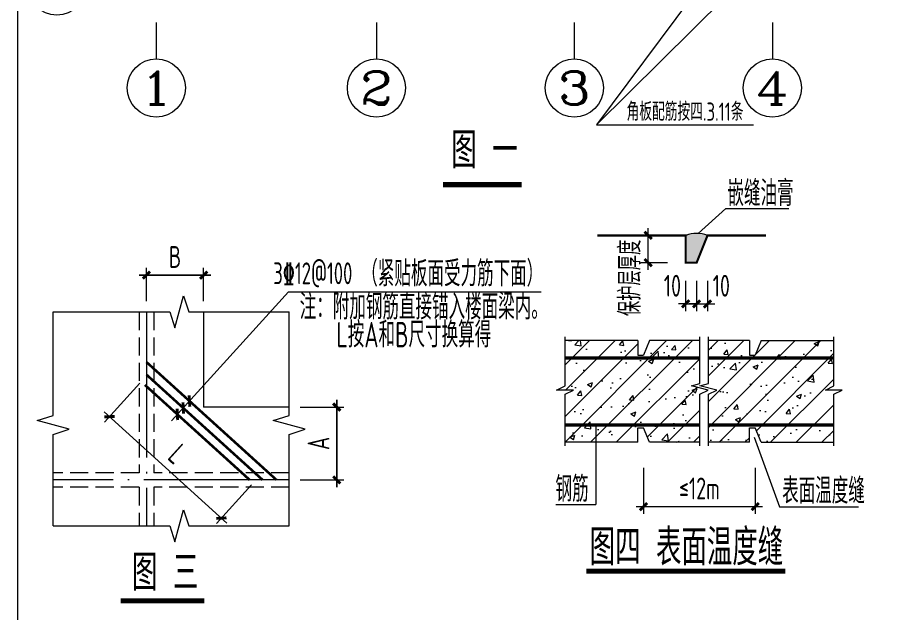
# Model space of a CAD drawing. Extents: x -129922 to 1190196, y -520662 to 139923.
# Drawn here: x -57602 to -45426, y -220318 to -212128 of the extents above; entities that cross this region are included whole.
import ezdxf
from ezdxf.enums import TextEntityAlignment as Align

# ---------------------------------------------------------------- set-up
doc = ezdxf.new("R2010")
doc.units = 0
doc.header["$LTSCALE"] = 1000
doc.header["$MEASUREMENT"] = 0
for name, pattern in [('DASH', [0.35, 0.25, -0.1]), ('DOTE', [2.42, 2, -0.2, 0.02, -0.2]), ('HIDDEN', [0.375, 0.25, -0.125])]:
    doc.linetypes.add(name, pattern=pattern)
doc.layers.add('$AUDIT_BAD_LAYER3', color=7, linetype='Continuous')
for name, color, linetype, lineweight in [('S-基础-DIM', 3, 'Continuous', 20), ('S-墙柱-REIN', 1, 'Continuous', 20), ('S-大样-HATCH', 251, 'Continuous', 9), ('S-大样-实线', 2, 'Continuous', 20), ('S-板-BEAM', 4, 'DASH', 20), ('S-板-板面填充', 251, 'Continuous', 20), ('S-板-楼板负筋', 1, 'Continuous', 20), ('S-板-楼板负筋文字', 7, 'Continuous', 20), ('S-轴网-标注', 3, 'Continuous', 20), ('S-轴网-轴线', 1, 'DOTE', 9), ('S-通用-TAB', 7, 'Continuous', 20), ('S-通用-TEXT', 7, 'Continuous', 20), ('S-通用-THIN', 7, 'Continuous', 20)]:
    doc.layers.add(name, color=color, linetype=linetype, lineweight=lineweight)
doc.styles.add('_TCH_AXIS', font='COMPLEX.shx', dxfattribs={"bigfont": 'hztxt.shx'})
doc.styles.add('TSSD_Dimension', font='tssdeng.shx', dxfattribs={"width": 0.7, "bigfont": 'HZTXT.SHX'})
doc.styles.add('TSSD_Rein', font='tssdeng.shx', dxfattribs={"width": 0.7, "bigfont": 'hztxt.shx'})
doc.styles.add('TSSD_Rein_300(数字)', font='Tssdeng.shx', dxfattribs={"width": 0.65, "height": 300, "bigfont": 'hztxt.shx'})
doc.styles.add('TSSD_Rein_350（文字）', font='Tssdeng.shx', dxfattribs={"width": 0.65, "height": 350, "bigfont": 'hztxt.shx'})
doc.dimstyles.new('TSSD_100_100', dxfattribs={"dimtxt": 250, "dimasz": 100, "dimexe": 100, "dimexo": 200, "dimgap": 100, "dimtad": 1, "dimdec": 0, "dimzin": 0, "dimdsep": 46, "dimtxsty": 'TSSD_Dimension', "dimblk": 'ARCHTICK', "dimcen": 0, "dimdle": 100, "dimclrt": 7, "dimadec": 0, "dimazin": 0, "dimtfac": 1, "dimtdec": 0, "dimtix": 1, "dimtmove": 2, "dimatfit": 0, "dimfxl": 0, "dimtolj": 1, "dimtzin": 0, "dimarcsym": 0})
doc.dimstyles.new('TSSD_100_100$0', dxfattribs={"dimtxt": 250, "dimasz": 100, "dimexe": 100, "dimexo": 250, "dimgap": 100, "dimtad": 1, "dimdec": 0, "dimzin": 0, "dimdsep": 46, "dimtxsty": 'TSSD_Dimension', "dimblk": 'ARCHTICK', "dimcen": 0, "dimdle": 100, "dimclrd": 3, "dimclre": 3, "dimclrt": 7, "dimadec": 0, "dimazin": 0, "dimtfac": 1, "dimtdec": 0, "dimtix": 1, "dimtmove": 2, "dimatfit": 0, "dimldrblk": 'ARCHTICK', "dimfxl": 0, "dimtolj": 1, "dimtzin": 0, "dimarcsym": 0})
doc.dimstyles.new('TSSD_20_100', dxfattribs={"dimtxt": 250, "dimasz": 100, "dimexe": 100, "dimexo": 250, "dimgap": 100, "dimtad": 1, "dimdec": 0, "dimlfac": 0.2, "dimzin": 0, "dimdsep": 46, "dimtxsty": 'TSSD_Dimension', "dimblk": 'ARCHTICK', "dimcen": 0, "dimdle": 100, "dimclrt": 7, "dimadec": 0, "dimazin": 0, "dimtfac": 1, "dimtdec": 0, "dimtix": 1, "dimtmove": 2, "dimatfit": 3, "dimfxl": 0, "dimtolj": 1, "dimtzin": 0, "dimarcsym": 0})
pattern_1 = [(45, (-666172.6, -162662.3), (-176.776695, 176.776695), []), (50, (-666172.6, -162662.3), (717.2602, -62.75213), [75, -825]), (355, (-666172.6, -162662.3), (-138.75133, 752.19213), [60, -660]), (100.4514, (-666112.84, -162667.5), (578.5094, 689.43954), [63.7402, -701.1421]), (46.1842, (-666172.6, -162462.3), (1067.24105, -165.519), [112.5, -1237.5]), (96.6356, (-666083.7, -162476.1), (934.6627, 974.1179), [95.6103, -1051.713]), (351.1842, (-666172.6, -162462.3), (934.662, 974.1186), [90, -990]), (21, (-666072.6, -162512.3), (596.90705, -402.6189), [75, -825]), (326, (-666072.6, -162512.3), (243.3153, 725.15005), [60, -660]), (71.4514, (-666022.86, -162545.84), (840.2226, 322.5305), [63.7402, -701.1421]), (37.5, (-666172.6, -162662.3), (12.159855, 332.89385), [0, -652, 0, -670, 0, -662.5]), (7.5, (-666172.6, -162662.3), (263.06954, 394.41171), [0, -382, 0, -637, 0, -252.5]), (327.5, (-666395.6, -162662.3), (533.82244, -22.55487), [0, -250, 0, -780, 0, -1035]), (317.5, (-666495.6, -162662.3), (583.18617, 100.10498), [0, -325, 0, -518, 0, -735])]

# ---------------------------------------------------------------- blocks, each defined once
blk = doc.blocks.new('_ArchTick')
at = {"color": 0, "linetype": 'ByBlock', "const_width": 0.4}
blk.add_lwpolyline([(-0.5, -0.5), (0.5, 0.5)], dxfattribs=at)
blk = doc.blocks.new('*D1080')
at = {"layer": '$AUDIT_BAD_LAYER3', "color": 0, "lineweight": -2, "transparency": 16777216}
for p, q in [((126583, 47829, 0), (126583, 47449, 0)), ((127362, 47829, 0), (127362, 47449, 0)), ((126483, 47549, 0), (127462, 47549, 0))]:
    blk.add_line(p, q, dxfattribs=at)
at = {"layer": 'Defpoints', "color": 0, "transparency": 16777216}
for p in [(126583, 48079, 0), (127362, 48079, 0), (127362, 47549, 0)]:
    blk.add_point(p, dxfattribs=at)
at = {"layer": '$AUDIT_BAD_LAYER3', "color": 0, "lineweight": -2, "transparency": 16777216, "xscale": 100, "yscale": 100, "zscale": 100, "rotation": 180}
blk.add_blockref('_ArchTick', (126583, 47549, 0), dxfattribs=at)
at = {"layer": '$AUDIT_BAD_LAYER3', "color": 0, "lineweight": -2, "transparency": 16777216, "xscale": 100, "yscale": 100, "zscale": 100}
blk.add_blockref('_ArchTick', (127362, 47549, 0), dxfattribs=at)
at = {"layer": '$AUDIT_BAD_LAYER3', "color": 7, "transparency": 16777216, "insert": (126972, 47774, 0), "char_height": 250, "attachment_point": 5, "style": 'TSSD_Dimension'}
blk.add_mtext('\\A1;图示', dxfattribs=at)
blk = doc.blocks.new('*D1081')
at = {"layer": '$AUDIT_BAD_LAYER3', "color": 0, "lineweight": -2, "transparency": 16777216}
for p, q in [((127362, 47829, 0), (127362, 47449, 0)), ((128168, 47829, 0), (128168, 47449, 0)), ((127262, 47549, 0), (128268, 47549, 0))]:
    blk.add_line(p, q, dxfattribs=at)
at = {"layer": 'Defpoints', "color": 0, "transparency": 16777216}
for p in [(127362, 48079, 0), (128168, 48079, 0), (128168, 47549, 0)]:
    blk.add_point(p, dxfattribs=at)
at = {"layer": '$AUDIT_BAD_LAYER3', "color": 0, "lineweight": -2, "transparency": 16777216, "xscale": 100, "yscale": 100, "zscale": 100, "rotation": 180}
blk.add_blockref('_ArchTick', (127362, 47549, 0), dxfattribs=at)
at = {"layer": '$AUDIT_BAD_LAYER3', "color": 0, "lineweight": -2, "transparency": 16777216, "xscale": 100, "yscale": 100, "zscale": 100}
blk.add_blockref('_ArchTick', (128168, 47549, 0), dxfattribs=at)
at = {"layer": '$AUDIT_BAD_LAYER3', "color": 7, "transparency": 16777216, "insert": (127765, 47774, 0), "char_height": 250, "attachment_point": 5, "style": 'TSSD_Dimension'}
blk.add_mtext('\\A1;图示', dxfattribs=at)
blk = doc.blocks.new('*D1082')
at = {"layer": '$AUDIT_BAD_LAYER3', "color": 0, "lineweight": -2, "transparency": 16777216}
for p, q in [((129205, 50634, 0), (129205, 50320, 0)), ((130174, 50634, 0), (130174, 50320, 0)), ((129105, 50420, 0), (130274, 50420, 0))]:
    blk.add_line(p, q, dxfattribs=at)
at = {"layer": 'Defpoints', "color": 0, "transparency": 16777216}
for p in [(129205, 50884, 0), (130174, 50884, 0), (130174, 50420, 0)]:
    blk.add_point(p, dxfattribs=at)
at = {"layer": '$AUDIT_BAD_LAYER3', "color": 0, "lineweight": -2, "transparency": 16777216, "xscale": 100, "yscale": 100, "zscale": 100, "rotation": 180}
blk.add_blockref('_ArchTick', (129205, 50420, 0), dxfattribs=at)
at = {"layer": '$AUDIT_BAD_LAYER3', "color": 0, "lineweight": -2, "transparency": 16777216, "xscale": 100, "yscale": 100, "zscale": 100}
blk.add_blockref('_ArchTick', (130174, 50420, 0), dxfattribs=at)
at = {"layer": '$AUDIT_BAD_LAYER3', "color": 7, "transparency": 16777216, "insert": (129689, 50645, 0), "char_height": 250, "attachment_point": 5, "style": 'TSSD_Dimension'}
blk.add_mtext('\\A1;图示', dxfattribs=at)
blk = doc.blocks.new('*D973')
at = {"layer": '$AUDIT_BAD_LAYER3', "color": 0, "lineweight": -2, "transparency": 16777216}
for p, q in [((122011, 39023), (122011, 38388)), ((123547, 39023), (123547, 38388)), ((121911, 38488), (123647, 38488))]:
    blk.add_line(p, q, dxfattribs=at)
at = {"layer": 'Defpoints', "color": 0, "transparency": 16777216}
for p in [(122011, 39273), (123547, 39273), (123547, 38488)]:
    blk.add_point(p, dxfattribs=at)
at = {"layer": '$AUDIT_BAD_LAYER3', "color": 0, "lineweight": -2, "transparency": 16777216, "xscale": 100, "yscale": 100, "zscale": 100, "rotation": 180}
blk.add_blockref('_ArchTick', (122011, 38488), dxfattribs=at)
at = {"layer": '$AUDIT_BAD_LAYER3', "color": 0, "lineweight": -2, "transparency": 16777216, "xscale": 100, "yscale": 100, "zscale": 100}
blk.add_blockref('_ArchTick', (123547, 38488), dxfattribs=at)
at = {"layer": '$AUDIT_BAD_LAYER3', "color": 7, "transparency": 16777216, "insert": (122779, 38738), "char_height": 300, "attachment_point": 5, "style": 'TSSD_Dimension'}
blk.add_mtext('\\A1;≤12m', dxfattribs=at)
blk = doc.blocks.new('*D974')
at = {"layer": '$AUDIT_BAD_LAYER3', "color": 0, "lineweight": -2, "transparency": 16777216}
for p, q in [((122590, 41593), (122590, 41176)), ((122740, 41593), (122740, 41176)), ((122590, 41276), (122490, 41276)), ((122590, 41276), (122740, 41276)), ((122740, 41276), (122840, 41276))]:
    blk.add_line(p, q, dxfattribs=at)
at = {"layer": 'Defpoints', "color": 0, "transparency": 16777216}
for p in [(122590, 41843), (122740, 41843), (122740, 41276)]:
    blk.add_point(p, dxfattribs=at)
at = {"layer": '$AUDIT_BAD_LAYER3', "color": 0, "lineweight": -2, "transparency": 16777216, "xscale": 100, "yscale": 100, "zscale": 100}
blk.add_blockref('_ArchTick', (122590, 41276), dxfattribs=at)
at = {"layer": '$AUDIT_BAD_LAYER3', "color": 0, "lineweight": -2, "transparency": 16777216, "xscale": 100, "yscale": 100, "zscale": 100, "rotation": 180}
blk.add_blockref('_ArchTick', (122740, 41276), dxfattribs=at)
at = {"layer": '$AUDIT_BAD_LAYER3', "color": 7, "transparency": 16777216, "insert": (122408, 41526), "char_height": 300, "attachment_point": 5, "style": 'TSSD_Dimension'}
blk.add_mtext('\\A1;10', dxfattribs=at)
blk = doc.blocks.new('*D975')
at = {"layer": '$AUDIT_BAD_LAYER3', "color": 0, "lineweight": -2, "transparency": 16777216}
for p, q in [((122740, 41593), (122740, 41176)), ((122890, 41593), (122890, 41176)), ((122740, 41276), (122640, 41276)), ((122740, 41276), (122890, 41276)), ((122890, 41276), (122990, 41276))]:
    blk.add_line(p, q, dxfattribs=at)
at = {"layer": 'Defpoints', "color": 0, "transparency": 16777216}
for p in [(122740, 41843), (122890, 41843), (122890, 41276)]:
    blk.add_point(p, dxfattribs=at)
at = {"layer": '$AUDIT_BAD_LAYER3', "color": 0, "lineweight": -2, "transparency": 16777216, "xscale": 100, "yscale": 100, "zscale": 100}
blk.add_blockref('_ArchTick', (122740, 41276), dxfattribs=at)
at = {"layer": '$AUDIT_BAD_LAYER3', "color": 0, "lineweight": -2, "transparency": 16777216, "xscale": 100, "yscale": 100, "zscale": 100, "rotation": 180}
blk.add_blockref('_ArchTick', (122890, 41276), dxfattribs=at)
at = {"layer": '$AUDIT_BAD_LAYER3', "color": 7, "transparency": 16777216, "insert": (123080, 41526), "char_height": 300, "attachment_point": 5, "style": 'TSSD_Dimension'}
blk.add_mtext('\\A1;10', dxfattribs=at)
blk = doc.blocks.new('*D976')
at = {"layer": '$AUDIT_BAD_LAYER3', "color": 0, "lineweight": -2, "transparency": 16777216}
for p, q in [((122074, 41743), (122074, 42318)), ((122340, 42218), (121974, 42218)), ((122340, 41843), (121974, 41843))]:
    blk.add_line(p, q, dxfattribs=at)
at = {"layer": 'Defpoints', "color": 0, "transparency": 16777216}
for p in [(122074, 42218), (122590, 42218), (122590, 41843)]:
    blk.add_point(p, dxfattribs=at)
at = {"layer": '$AUDIT_BAD_LAYER3', "color": 0, "lineweight": -2, "transparency": 16777216, "xscale": 100, "yscale": 100, "zscale": 100}
for p, rotation in [((122074, 42218), 90), ((122074, 41843), 270)]:
    blk.add_blockref('_ArchTick', p, dxfattribs=dict(at, rotation=rotation))
at = {"layer": '$AUDIT_BAD_LAYER3', "color": 7, "transparency": 16777216, "insert": (121824, 41634), "char_height": 300, "attachment_point": 5, "rotation": 90, "style": 'TSSD_Dimension'}
blk.add_mtext('\\A1;保护层厚度', dxfattribs=at)
blk = doc.blocks.new('*D970')
at = {"layer": '$AUDIT_BAD_LAYER3', "transparency": 16777216}
blk.add_line((135179, 44662), (135179, 45865), dxfattribs=at)
at = {"layer": '$AUDIT_BAD_LAYER3', "lineweight": -2, "transparency": 16777216}
for p, q in [((134677, 45765), (135279, 45765)), ((134677, 44762), (135279, 44762))]:
    blk.add_line(p, q, dxfattribs=at)
at = {"layer": 'Defpoints', "color": 0, "transparency": 16777216}
for p in [(134527, 45765), (135179, 45765), (134527, 44762)]:
    blk.add_point(p, dxfattribs=at)
at = {"layer": '$AUDIT_BAD_LAYER3', "transparency": 16777216, "xscale": 100, "yscale": 100, "zscale": 100}
for p, rotation in [((135179, 45765), 90), ((135179, 44762), 270)]:
    blk.add_blockref('_ArchTick', p, dxfattribs=dict(at, rotation=rotation))
at = {"layer": '$AUDIT_BAD_LAYER3', "color": 7, "transparency": 16777216, "insert": (134929, 45264), "char_height": 300, "attachment_point": 5, "rotation": 90, "style": 'TSSD_Dimension'}
blk.add_mtext('\\A1;A', dxfattribs=at)
blk = doc.blocks.new('*D971')
at = {"layer": '$AUDIT_BAD_LAYER3', "lineweight": -2, "transparency": 16777216}
for p, q in [((132563, 47223), (132563, 47679)), ((133349, 47223), (133349, 47679))]:
    blk.add_line(p, q, dxfattribs=at)
at = {"layer": '$AUDIT_BAD_LAYER3', "transparency": 16777216}
blk.add_line((133449, 47579), (132463, 47579), dxfattribs=at)
at = {"layer": 'Defpoints', "color": 0, "transparency": 16777216}
for p in [(132563, 47579), (132563, 47073), (133349, 47073)]:
    blk.add_point(p, dxfattribs=at)
at = {"layer": '$AUDIT_BAD_LAYER3', "transparency": 16777216, "xscale": 100, "yscale": 100, "zscale": 100, "rotation": 180}
blk.add_blockref('_ArchTick', (132563, 47579), dxfattribs=at)
at = {"layer": '$AUDIT_BAD_LAYER3', "transparency": 16777216, "xscale": 100, "yscale": 100, "zscale": 100}
blk.add_blockref('_ArchTick', (133349, 47579), dxfattribs=at)
at = {"layer": '$AUDIT_BAD_LAYER3', "color": 7, "transparency": 16777216, "insert": (132956, 47829), "char_height": 300, "attachment_point": 5, "style": 'TSSD_Dimension'}
blk.add_mtext('\\A1;B', dxfattribs=at)
blk = doc.blocks.new('*D972')
at = {"layer": '$AUDIT_BAD_LAYER3', "lineweight": -2, "transparency": 16777216}
for p, q in [((132471, 46091), (131987, 45558)), ((134009, 44697), (133526, 44163))]:
    blk.add_line(p, q, dxfattribs=at)
at = {"layer": '$AUDIT_BAD_LAYER3', "transparency": 16777216}
blk.add_line((131980, 45699), (133667, 44170), dxfattribs=at)
at = {"layer": 'Defpoints', "color": 0, "transparency": 16777216}
for p in [(132572, 46203), (134110, 44808), (133593, 44237)]:
    blk.add_point(p, dxfattribs=at)
at = {"layer": '$AUDIT_BAD_LAYER3', "transparency": 16777216, "xscale": 100, "yscale": 100, "zscale": 100}
for p, rotation in [((132054, 45632), 137.809335262569), ((133593, 44237), 317.8093352625689)]:
    blk.add_blockref('_ArchTick', p, dxfattribs=dict(at, rotation=rotation))
at = {"layer": '$AUDIT_BAD_LAYER3', "color": 7, "transparency": 16777216, "insert": (132991, 45120), "char_height": 300, "attachment_point": 5, "rotation": 317.8093, "style": 'TSSD_Dimension'}
blk.add_mtext('\\A1;L', dxfattribs=at)
blk = doc.blocks.new('图一')
blk.add_hatch(color=1).paths.add_polyline_path([(129879.3, 51663.4), (129897.5, 51663.4), (129734, 51917.5), (129570.5, 51663.4)])
at = {"const_width": 30}
blk.add_lwpolyline([(129879.3, 51663.4), (129570.5, 51663.4), (129734, 51917.5), (129897.5, 51663.4), (129588.7, 51663.4)], dxfattribs=at)
at = {"layer": 'S-大样-实线', "ltscale": 800}
for p, q in [((121514.2, 52157.2, 0), (121514.2, 45893.6, 0)), ((121514.2, 52157.2, 0), (130242.6, 52157.2, 0)), ((130242.6, 52157.2, 0), (130242.6, 45893.6, 0)), ((121514.2, 45893.6, 0), (130242.6, 45893.6, 0))]:
    blk.add_line(p, q, dxfattribs=at)
at = {"layer": 'S-板-BEAM'}
for p, q in [((121714.3, 51948.1, 0), (121714.3, 50170.9, 0)), ((121714.3, 51948.1, 0), (124484.7, 51948.1, 0)), ((124798.3, 51948.1, 0), (127271.5, 51948.1, 0)), ((127271.5, 51948.1, 0), (127271.5, 49125.5, 0)), ((127451.6, 51948.1, 0), (127451.6, 49125.5, 0)), ((127451.6, 51948.1, 0), (129929, 51948.1, 0)), ((129929, 51948.1, 0), (129929, 49125.5, 0)), ((121714.3, 50170.9, 0), (124484.7, 50170.9, 0)), ((121714.3, 49961.8, 0), (121714.3, 48080, 0)), ((124484.7, 49961.8, 0), (124484.7, 48080, 0)), ((124798.3, 49125.5, 0), (127271.5, 49125.5, 0)), ((127451.6, 49125.5, 0), (129929, 49125.5, 0)), ((124798.3, 48916.4, 0), (127271.5, 48916.4, 0)), ((124798.3, 48916.4, 0), (124798.3, 46093.7, 0)), ((127271.5, 48916.4, 0), (127271.5, 46093.7, 0)), ((127451.6, 48916.4, 0), (129929, 48916.4, 0)), ((127451.6, 48916.4, 0), (127451.6, 46093.7, 0)), ((129929, 48916.4, 0), (129929, 46093.7, 0)), ((121714.3, 47870.9, 0), (121714.3, 46093.7, 0)), ((121714.3, 47870.9, 0), (124484.7, 47870.9, 0)), ((124484.7, 47870.9, 0), (124484.7, 46093.7, 0)), ((121714.3, 46093.7, 0), (124484.7, 46093.7, 0)), ((124798.3, 46093.7, 0), (127271.5, 46093.7, 0)), ((127451.6, 46093.7, 0), (129929, 46093.7, 0))]:
    blk.add_line(p, q, dxfattribs=at)
at = {"layer": 'S-板-BEAM', "linetype": 'HIDDEN'}
for p, q in [((124484.7, 51948.1, 0), (124484.7, 50170.9, 0)), ((124798.3, 51948.1, 0), (124798.3, 49125.5, 0)), ((121714.3, 49961.8, 0), (124484.7, 49961.8, 0)), ((121714.3, 48080, 0), (124484.7, 48080, 0))]:
    blk.add_line(p, q, dxfattribs=at)
at = {"layer": 'S-板-楼板负筋', "const_width": 45}
for points in [[(123515.8, 52095.8), (123365.8, 52095.8), (123365.8, 51396.9), (123515.8, 51396.9)], [(125386.7, 51053.5), (125386.7, 51203.5), (123905.7, 51203.5), (123905.7, 51053.5)], [(127973.2, 51053.5), (127973.2, 51203.5), (126755.5, 51203.5), (126755.5, 51053.5)], [(130173.7, 50883.6), (130173.7, 51033.6), (129205.2, 51033.6), (129205.2, 50883.6)], [(123515.8, 50549.9), (123365.8, 50549.9), (123365.8, 49460), (123515.8, 49460)], [(128862.8, 49572.2), (128712.8, 49572.2), (128712.8, 48482.3), (128862.8, 48482.3)], [(122399.5, 48874.5), (122399.5, 49024.5), (121620.3, 49024.5), (121620.3, 48874.5)], [(123515.8, 48489.1), (123365.8, 48489.1), (123365.8, 47399.1), (123515.8, 47399.1)], [(125386.7, 48247.4), (125386.7, 48397.4), (123905.7, 48397.4), (123905.7, 48247.4)], [(128167.5, 48078.8), (128167.5, 48228.8), (126582.8, 48228.8), (126582.8, 48078.8)], [(123515.8, 46649.9), (123365.8, 46649.9), (123365.8, 45960), (123515.8, 45960)]]:
    blk.add_lwpolyline(points, dxfattribs=at)
at = {"layer": 'S-板-楼板负筋', "const_width": 45, "elevation": 0}
for points in [[(129057.7, 45933.7), (129057.7, 47025.7)], [(129257.7, 45933.7), (129257.7, 47025.7)], [(129457.7, 45933.7), (129457.7, 47025.7)], [(129657.7, 45933.7), (129657.7, 47025.7)], [(129857.7, 45933.7), (129857.7, 47025.7)], [(128995.6, 46959.9), (130173.7, 46959.9)], [(128995.6, 46759.9), (130173.7, 46759.9)], [(128995.6, 46559.9), (130173.7, 46559.9)], [(128995.6, 46359.9), (130173.7, 46359.9)], [(128995.6, 46159.9), (130173.7, 46159.9)]]:
    blk.add_lwpolyline(points, dxfattribs=at)
at = {"layer": 'S-板-楼板负筋文字'}
for centre in [(123157.5, 51561.4), (125161.2, 51401.1), (125824.9, 51401.1), (128863.1, 51401.1), (129526.7, 51401.1), (123157.5, 50897.8), (128490.3, 50198.7), (128490.3, 49535), (122121, 49222.1), (122784.7, 49222.1), (125161.2, 48586.6), (125824.9, 48586.6), (123157.5, 47141.4), (123157.5, 46477.7)]:
    blk.add_circle(centre, 128, dxfattribs=at)
at = {"layer": 'S-轴网-标注'}
for p, q in [((121146.8, 52057.2, 0), (120647.2, 52057.2, 0)), ((121146.8, 50066.4, 0), (120647.2, 50066.4, 0)), ((130585.6, 49020.9, 0), (131085.6, 49020.9, 0)), ((121146.8, 47975.5, 0), (120647.2, 47975.5, 0)), ((121146.8, 45993.6, 0), (120647.2, 45993.6, 0)), ((121614.2, 45493.2, 0), (121614.2, 44993.2, 0)), ((124641.5, 45493.2, 0), (124641.5, 44993.2, 0)), ((127361.6, 45493.2, 0), (127361.6, 44993.2, 0)), ((130085.6, 45493.2, 0), (130085.6, 44993.2, 0))]:
    blk.add_line(p, q, dxfattribs=at)
for centre in [(120247.2, 52057.2), (120247.2, 50066.4), (131485.6, 49020.9), (120247.2, 47975.5), (120247.2, 45993.6), (121614.2, 44593.2), (124641.5, 44593.2), (127361.6, 44593.2), (130085.6, 44593.2)]:
    blk.add_circle(centre, 400, dxfattribs=at)
at = {"layer": 'S-轴网-轴线', "lineweight": 13}
for p, q in [((121614.2, 52497, 0), (121614.2, 45493.2, 0)), ((124641.5, 52497, 0), (124641.5, 45493.2, 0)), ((127361.6, 52497, 0), (127361.6, 45493.2, 0)), ((130085.6, 52497, 0), (130085.6, 45493.2, 0)), ((121146.8, 52057.2, 0), (130242.6, 52057.2, 0)), ((121146.8, 50066.4, 0), (124641.5, 50066.4, 0)), ((124641.5, 49020.9, 0), (130585.6, 49020.9, 0)), ((121146.8, 47975.5, 0), (124641.5, 47975.5, 0)), ((121146.8, 45993.6, 0), (130242.6, 45993.6, 0))]:
    blk.add_line(p, q, dxfattribs=at)
at = {"layer": 'S-通用-TEXT'}
for p, q in [((129360.7, 46359.9, 0), (127666.1, 44085.3)), ((127666.1, 44085.3), (129857.7, 46254.8, 0)), ((127666.1, 44085.3), (129826.4, 44085.3))]:
    blk.add_line(p, q, dxfattribs=at)
at = {"layer": 'S-通用-TEXT', "color": 3, "const_width": 70}
blk.add_lwpolyline([(125554.9, 43263.5), (126638.4, 43263.5)], dxfattribs=at)
at = {"layer": 'S-板-楼板负筋文字', "style": 'TSSD_Rein', "width": 0.7}
for p in [(123265.7, 50537.3, 0), (128598.5, 49174.6, 0), (123265.7, 46117.3, 0)]:
    blk.add_text('从    轴到   轴', height=250, rotation=90, dxfattribs=at).set_placement(p)
at = {"layer": 'S-板-楼板负筋文字', "color": 7, "style": '_TCH_AXIS'}
for s, width, p, p2 in [('4', 1.3125, (123229.9, 51489), (123229.9, 51633.8)), ('1', 2.333333, (123229.9, 50825.3), (123229.9, 50970.2)), ('4', 1.3125, (128562.7, 50126.3), (128562.7, 50271.1)), ('2', 1.5, (128562.7, 49462.6), (128562.7, 49607.4)), ('4', 1.3125, (123229.9, 47069), (123229.9, 47213.8)), ('1', 2.333333, (123229.9, 46405.3), (123229.9, 46550.1))]:
    blk.add_text(s, height=144.8, rotation=90, dxfattribs=dict(at, width=width)).set_placement(p, p2, align=Align.FIT)
at = {"layer": 'S-板-楼板负筋文字', "style": 'TSSD_Rein', "width": 0.7}
for p in [(124800.8, 51292.9, 0), (128502.6, 51292.9, 0), (121760.5, 49113.9, 0), (124800.8, 48478.4, 0)]:
    blk.add_text('从    轴到   轴', height=250, dxfattribs=at).set_placement(p)
at = {"layer": 'S-板-楼板负筋文字', "color": 7, "style": '_TCH_AXIS'}
for s, width, p, p2 in [('E', 1.3125, (125088.8, 51328.7), (125233.6, 51328.7)), ('C', 1.4, (125752.5, 51328.7), (125897.3, 51328.7)), ('E', 1.3125, (128790.7, 51328.7), (128935.5, 51328.7)), ('A', 1.166667, (129454.3, 51328.7), (129599.2, 51328.7)), ('E', 1.3125, (122048.6, 49149.7), (122193.4, 49149.7)), ('A', 1.166667, (122712.2, 49149.7), (122857.1, 49149.7)), ('C', 1.4, (125088.8, 48514.2), (125233.6, 48514.2)), ('A', 1.166667, (125752.5, 48514.2), (125897.3, 48514.2))]:
    blk.add_text(s, height=144.8, dxfattribs=dict(at, width=width)).set_placement(p, p2, align=Align.FIT)
at = {"layer": 'S-轴网-标注', "color": 7, "style": '_TCH_AXIS'}
for s, width, p, p2 in [('E', 1.3125, (120020.9, 51831), (120473.5, 51831)), ('D', 1.235294, (120020.9, 49840.1), (120473.5, 49840.1)), ('C', 1.4, (131259.3, 48794.6), (131711.9, 48794.6)), ('B', 1.235294, (120020.9, 47749.2), (120473.5, 47749.2)), ('A', 1.166667, (120020.9, 45767.3), (120473.5, 45767.3)), ('1', 2.333333, (121387.9, 44366.9), (121840.4, 44366.9)), ('2', 1.5, (124415.2, 44366.9), (124867.8, 44366.9)), ('3', 1.5, (127135.3, 44366.9), (127587.8, 44366.9)), ('4', 1.3125, (129859.3, 44366.9), (130311.9, 44366.9))]:
    blk.add_text(s, height=452.5, dxfattribs=dict(at, width=width)).set_placement(p, p2, align=Align.FIT)
at = {"layer": 'S-通用-TEXT', "ltscale": 99, "style": 'TSSD_Rein', "width": 0.7}
for p in [(129236, 50122.6, 0), (126555, 47196, 0), (127474.5, 47196, 0)]:
    blk.add_text('钢筋长度', height=250, dxfattribs=at).set_placement(p)
at = {"layer": 'S-通用-TEXT', "style": 'TSSD_Rein', "width": 0.7}
blk.add_text('角板配筋按四.3.11条', height=250, dxfattribs=at).set_placement((128080.8, 44142.7, 0))
at = {"layer": 'S-通用-TEXT', "color": 0, "style": 'TSSD_Rein', "width": 0.7}
blk.add_text('图 一', height=500, rotation=0, dxfattribs=at).set_placement((125671.5, 43486.9))
at = {"layer": 'S-基础-DIM'}
for base, p1, p2, picture, middle in [((130173.7, 50420, 0), (129205.2, 50883.6, 0), (130173.7, 50883.6, 0), '*D1082', (129689.5, 50645, 0)), ((127361.6, 47548.6, 0), (126582.8, 48078.8, 0), (127361.6, 48078.8, 0), '*D1080', (126972.2, 47773.6, 0)), ((128167.5, 47548.6, 0), (127361.6, 48078.8, 0), (128167.5, 48078.8, 0), '*D1081', (127764.6, 47773.6, 0))]:
    dim = blk.add_linear_dim(base=base, p1=p1, p2=p2, text='图示', dimstyle='TSSD_100_100', dxfattribs=at)
    dim.commit()
    dim.dimension.update_dxf_attribs({"geometry": picture, "text_midpoint": middle})
blk = doc.blocks.new('图四')
at = {"layer": 'S-大样-HATCH'}
h = blk.add_hatch(dxfattribs=at)
h.set_pattern_fill('钢筋混!^W^Q', color=256, scale=100, style=0)
h.set_pattern_definition(pattern_1)
h.paths.add_polyline_path([(122011.1, 39572.6), (122091.1, 39372.6), (122785.6, 39372.6), (122785.6, 40033.4), (122900.8, 40091), (122670.4, 40149.5), (122785.6, 40183.6), (122785.6, 40772.6), (122091.1, 40772.6), (122011.1, 40572.6), (121931.1, 40572.6), (121931.1, 40772.6), (120931.1, 40772.6), (120931.1, 40091), (121046.3, 40091), (120931.1, 40033.4), (120931.1, 39372.6), (121931.1, 39372.6), (121931.1, 39572.6)])
h = blk.add_hatch(dxfattribs=at)
h.set_pattern_fill('钢筋混!^W^Q', color=256, scale=100, style=0)
h.set_pattern_definition(pattern_1)
h.paths.add_polyline_path([(123547.2, 39572.6), (123627.2, 39372.6), (124627.2, 39372.6), (124627.2, 40091), (124512, 40091), (124627.2, 40148.6), (124627.2, 40772.6), (123627.2, 40772.6), (123547.2, 40572.6), (123467.2, 40572.6), (123467.2, 40772.6), (122901.9, 40772.6), (122901.9, 40120.2), (123017.1, 40091), (122901.9, 40033.4), (122901.9, 39372.6), (123467.2, 39372.6), (123467.2, 39572.6)])
at = {"layer": 'S-板-板面填充'}
blk.add_hatch(color=256, dxfattribs=at).paths.add_polyline_path([(122890.3, 42217.5, 0.1870414), (122590.3, 42217.5), (122590.3, 41842.5), (122740.3, 41842.5)])
at = {"layer": 'S-墙柱-REIN', "const_width": 45}
for points in [[(120931.1, 40532.6), (122785.6, 40532.6)], [(122901.9, 40532.6), (124627.2, 40532.6)], [(120931.1, 39612.6), (122785.6, 39612.6)], [(122901.9, 39612.6), (124627.2, 39612.6)]]:
    blk.add_lwpolyline(points, dxfattribs=at)
at = {"layer": 'S-大样-实线'}
for p, q in [((121931.1, 40772.6), (120931.1, 40772.6)), ((121931.1, 40772.6), (121931.1, 40572.6)), ((122091.1, 40772.6), (122011.1, 40572.6)), ((122785.6, 40772.6), (122091.1, 40772.6)), ((123467.2, 40772.6), (122901.9, 40772.6)), ((123467.2, 40772.6), (123467.2, 40572.6)), ((123627.2, 40772.6), (123547.2, 40572.6)), ((123627.2, 40772.6), (124627.2, 40772.6)), ((121931.1, 40572.6), (122011.1, 40572.6)), ((123467.2, 40572.6), (123547.2, 40572.6)), ((121931.1, 39372.6), (121931.1, 39572.6)), ((121931.1, 39572.6), (122011.1, 39572.6)), ((122091.1, 39372.6), (122011.1, 39572.6)), ((123467.2, 39372.6), (123467.2, 39572.6)), ((123467.2, 39572.6), (123547.2, 39572.6)), ((123627.2, 39372.6), (123547.2, 39572.6)), ((121931.1, 39372.6), (120931.1, 39372.6)), ((122785.6, 39372.6), (122091.1, 39372.6)), ((123467.2, 39372.6), (122901.9, 39372.6)), ((123627.2, 39372.6), (124627.2, 39372.6))]:
    blk.add_line(p, q, dxfattribs=at)
at = {"layer": 'S-大样-实线', "const_width": 30}
blk.add_lwpolyline([(121374.2, 42217.5), (122590.3, 42217.5), (122590.3, 41842.5), (122740.3, 41842.5), (122890.3, 42217.5), (123696.5, 42217.5)], dxfattribs=at)
at = {"layer": 'S-板-板面填充'}
blk.add_arc((122740.3, 41830.6), 415, 68.81408, 111.19053, dxfattribs=at)
at = {"layer": 'S-通用-TEXT'}
for p, q in [((122760.6, 42245.1), (123142.3, 42585.9)), ((123142.3, 42585.9), (124008.9, 42585.9)), ((121355.4, 39612.6), (121355.4, 38517.3)), ((123533.9, 39442), (123879.4, 38487.4)), ((120802.8, 38517.3), (121355.4, 38517.3)), ((123879.4, 38487.4), (124968.5, 38487.4))]:
    blk.add_line(p, q, dxfattribs=at)
at = {"layer": 'S-通用-TEXT', "color": 3, "const_width": 70}
blk.add_lwpolyline([(121225.5, 37600.8), (123962.2, 37600.8)], dxfattribs=at)
at = {"layer": 'S-通用-THIN'}
for points in [[(120931.1, 39325.5), (120931.1, 40033.4), (121046.3, 40091), (120815.9, 40091), (120931.1, 40148.6), (120931.1, 40822.6)], [(122785.6, 39325.5), (122785.6, 40033.4), (122900.8, 40091), (122670.4, 40149.5), (122785.6, 40183.6), (122785.6, 40822.6)], [(122901.9, 39325.5), (122901.9, 40033.4), (123017.1, 40091), (122786.7, 40149.5), (122901.9, 40183.6), (122901.9, 40822.6)], [(124627.2, 39325.5), (124627.2, 40033.4), (124742.4, 40091), (124512, 40091), (124627.2, 40148.6), (124627.2, 40822.6)]]:
    blk.add_lwpolyline(points, dxfattribs=at)
at = {"layer": 'S-通用-TEXT', "style": 'TSSD_Rein_350（文字）', "width": 0.65}
for s, p in [('嵌缝油膏', (123164.4, 42621.6)), ('钢筋', (120800.3, 38555)), ('表面温度缝', (123916.4, 38530.2))]:
    blk.add_text(s, height=350, dxfattribs=at).set_placement(p)
at = {"layer": 'S-通用-TEXT', "color": 0, "style": 'TSSD_Rein', "width": 0.7}
blk.add_text('图四 表面温度缝', height=500, rotation=0, dxfattribs=at).set_placement((121269.2, 37679.3))
at = {"layer": 'S-基础-DIM'}
dim = blk.add_linear_dim(base=(122074.1, 42217.5), p1=(122590.3, 41842.5), p2=(122590.3, 42217.5), angle=90, text='保护层厚度', dimstyle='TSSD_20_100', override={"dimtxt": 350}, dxfattribs=at)
dim.commit()
dim.dimension.update_dxf_attribs({"geometry": '*D976', "text_midpoint": (121824.1, 41633.6), "dimtype": 128})
for base, p1, p2, picture, middle in [((122740.3, 41275.7), (122590.3, 41842.5), (122740.3, 41842.5), '*D974', (122407.6, 41525.7)), ((122890.3, 41275.7), (122740.3, 41842.5), (122890.3, 41842.5), '*D975', (123079.9, 41525.7))]:
    dim = blk.add_linear_dim(base=base, p1=p1, p2=p2, text='10', dimstyle='TSSD_20_100', dxfattribs=at)
    dim.commit()
    dim.dimension.update_dxf_attribs({"geometry": picture, "text_midpoint": middle, "dimtype": 128})
dim = blk.add_linear_dim(base=(123547.2, 38488.3), p1=(122011.1, 39272.6), p2=(123547.2, 39272.6), text='≤12m', dimstyle='TSSD_20_100', dxfattribs=at)
dim.commit()
dim.dimension.update_dxf_attribs({"geometry": '*D973', "text_midpoint": (122779.2, 38738.3)})
blk = doc.blocks.new('图三')
at = {"layer": 'S-大样-实线', "ltscale": 800}
for p in [(133349.1, 47073.2), (134527.2, 45765)]:
    blk.add_line(p, (133349.1, 45765), dxfattribs=at)
at = {"layer": 'S-板-BEAM'}
for p, q in [((132462.6, 47073.2), (132462.6, 44862.2)), ((132662.6, 47073.2), (132662.6, 44862.2)), ((132462.6, 44862.2), (131281.8, 44862.2)), ((134527.2, 44862.2), (132662.6, 44862.2)), ((132462.6, 44662.2), (131281.8, 44662.2)), ((132462.6, 44662.2), (132462.6, 44132.1)), ((134527.2, 44662.2), (132662.6, 44662.2)), ((132662.6, 44662.2), (132662.6, 44132.1))]:
    blk.add_line(p, q, dxfattribs=at)
at = {"layer": 'S-板-楼板负筋', "const_width": 35}
for points in [[(134351.7, 44762.2), (132562.6, 46383.9)], [(134160.6, 44762.2), (132562.6, 46210.7)], [(133983.1, 44762.2), (132541.6, 46068.9)]]:
    blk.add_lwpolyline(points, dxfattribs=at)
at = {"layer": 'S-轴网-轴线', "lineweight": 13}
for p, q in [((132562.6, 47073.2), (132562.6, 44132.1)), ((134527.2, 44762.2), (131281.8, 44762.2))]:
    blk.add_line(p, q, dxfattribs=at)
at = {"layer": 'S-通用-TEXT'}
for q in [(132907.9, 45574.9), (137989.5, 47351.1)]:
    blk.add_line((134517.9, 47351.1), q, dxfattribs=at)
at = {"layer": 'S-通用-TEXT', "const_width": 40}
for points in [[(133158.6, 45768.1), (133150.8, 45926.3)], [(133072.4, 45673), (133064.6, 45831.2)], [(132992.3, 45584.7), (132984.6, 45742.9)]]:
    blk.add_lwpolyline(points, dxfattribs=at)
at = {"layer": 'S-通用-TEXT', "color": 3, "const_width": 70}
blk.add_lwpolyline([(132207.6, 43100.2), (133358.9, 43100.2)], dxfattribs=at)
at = {"layer": 'S-通用-THIN'}
for points in [[(131281.8, 47073.2), (132884, 47073.2), (132954, 46853.2), (133074, 47293.2), (133144, 47073.2), (134527.2, 47073.2)], [(131281.8, 44132.1), (131281.8, 45389.1), (131501.8, 45459.1), (131061.8, 45579.1), (131281.8, 45649.1), (131281.8, 47073.2)], [(134527.2, 44132.1), (134527.2, 45389.1), (134747.2, 45459.1), (134307.2, 45579.1), (134527.2, 45649.1), (134527.2, 47073.2)], [(131281.8, 44132.1), (132884, 44132.1), (132954, 43912.1), (133074, 44352.1), (133144, 44132.1), (134527.2, 44132.1)]]:
    blk.add_lwpolyline(points, dxfattribs=at)
at = {"layer": 'S-通用-TEXT', "width": 0.65}
for s, height, style, p in [('3\x8412@100', 300, 'TSSD_Rein_300(数字)', (134307.2, 47454)), ('（紧贴板面受力筋下面）', 350, 'TSSD_Rein_350（文字）', (135516.7, 47424.8)), ('注：附加钢筋直接锚入楼面梁内。', 350, 'TSSD_Rein_350（文字）', (134669.7, 46968.7)), ('L按A和B尺寸换算得', 350, 'TSSD_Rein_350（文字）', (135175.3, 46585))]:
    blk.add_text(s, height=height, rotation=0, dxfattribs=dict(at, style=style)).set_placement(p)
at = {"layer": 'S-通用-TEXT', "color": 0, "style": 'TSSD_Rein', "width": 0.7}
blk.add_text('图 三 ', height=500, rotation=0, dxfattribs=at).set_placement((132364.1, 43237.9))
at = {"layer": 'S-基础-DIM'}
for base, p1, p2, angle, text, picture, middle in [((132562.6, 47579.3), (133349.1, 47073.2), (132562.6, 47073.2), 0, 'B', '*D971', (132955.9, 47829.3)), ((135179.4, 45765), (134527.2, 44762.2), (134527.2, 45765), 90, 'A', '*D970', (134929.4, 45263.6))]:
    dim = blk.add_linear_dim(base=base, p1=p1, p2=p2, angle=angle, text=text, dimstyle='TSSD_100_100$0', dxfattribs=at)
    dim.commit()
    dim.dimension.update_dxf_attribs({"geometry": picture, "text_midpoint": middle})
dim = blk.add_aligned_dim(p1=(132571.6, 46202.5), p2=(134110, 44808.1), distance=-770.3, text='L', dimstyle='TSSD_100_100$0', dxfattribs=at)
dim.commit()
dim.dimension.update_dxf_attribs({"geometry": '*D972', "text_midpoint": (132991.4, 45119.8)})

msp = doc.modelspace()

# ---------------------------------------------------------------- linework, layer by layer
at = {"layer": 'S-通用-TAB'}
msp.add_line((-57602.3, -249510.4), (-57602.3, -192110.4), dxfattribs=at)

# ---------------------------------------------------------------- block references
at = {"layer": 'S-通用-TEXT'}
for name, p in [('图一', (-177311.2, -257687.6)), ('图四', (-171007.9, -257339.8)), ('图三', (-188395.1, -263246.8))]:
    msp.add_blockref(name, p, dxfattribs=at)

doc.saveas('drawing.dxf')
